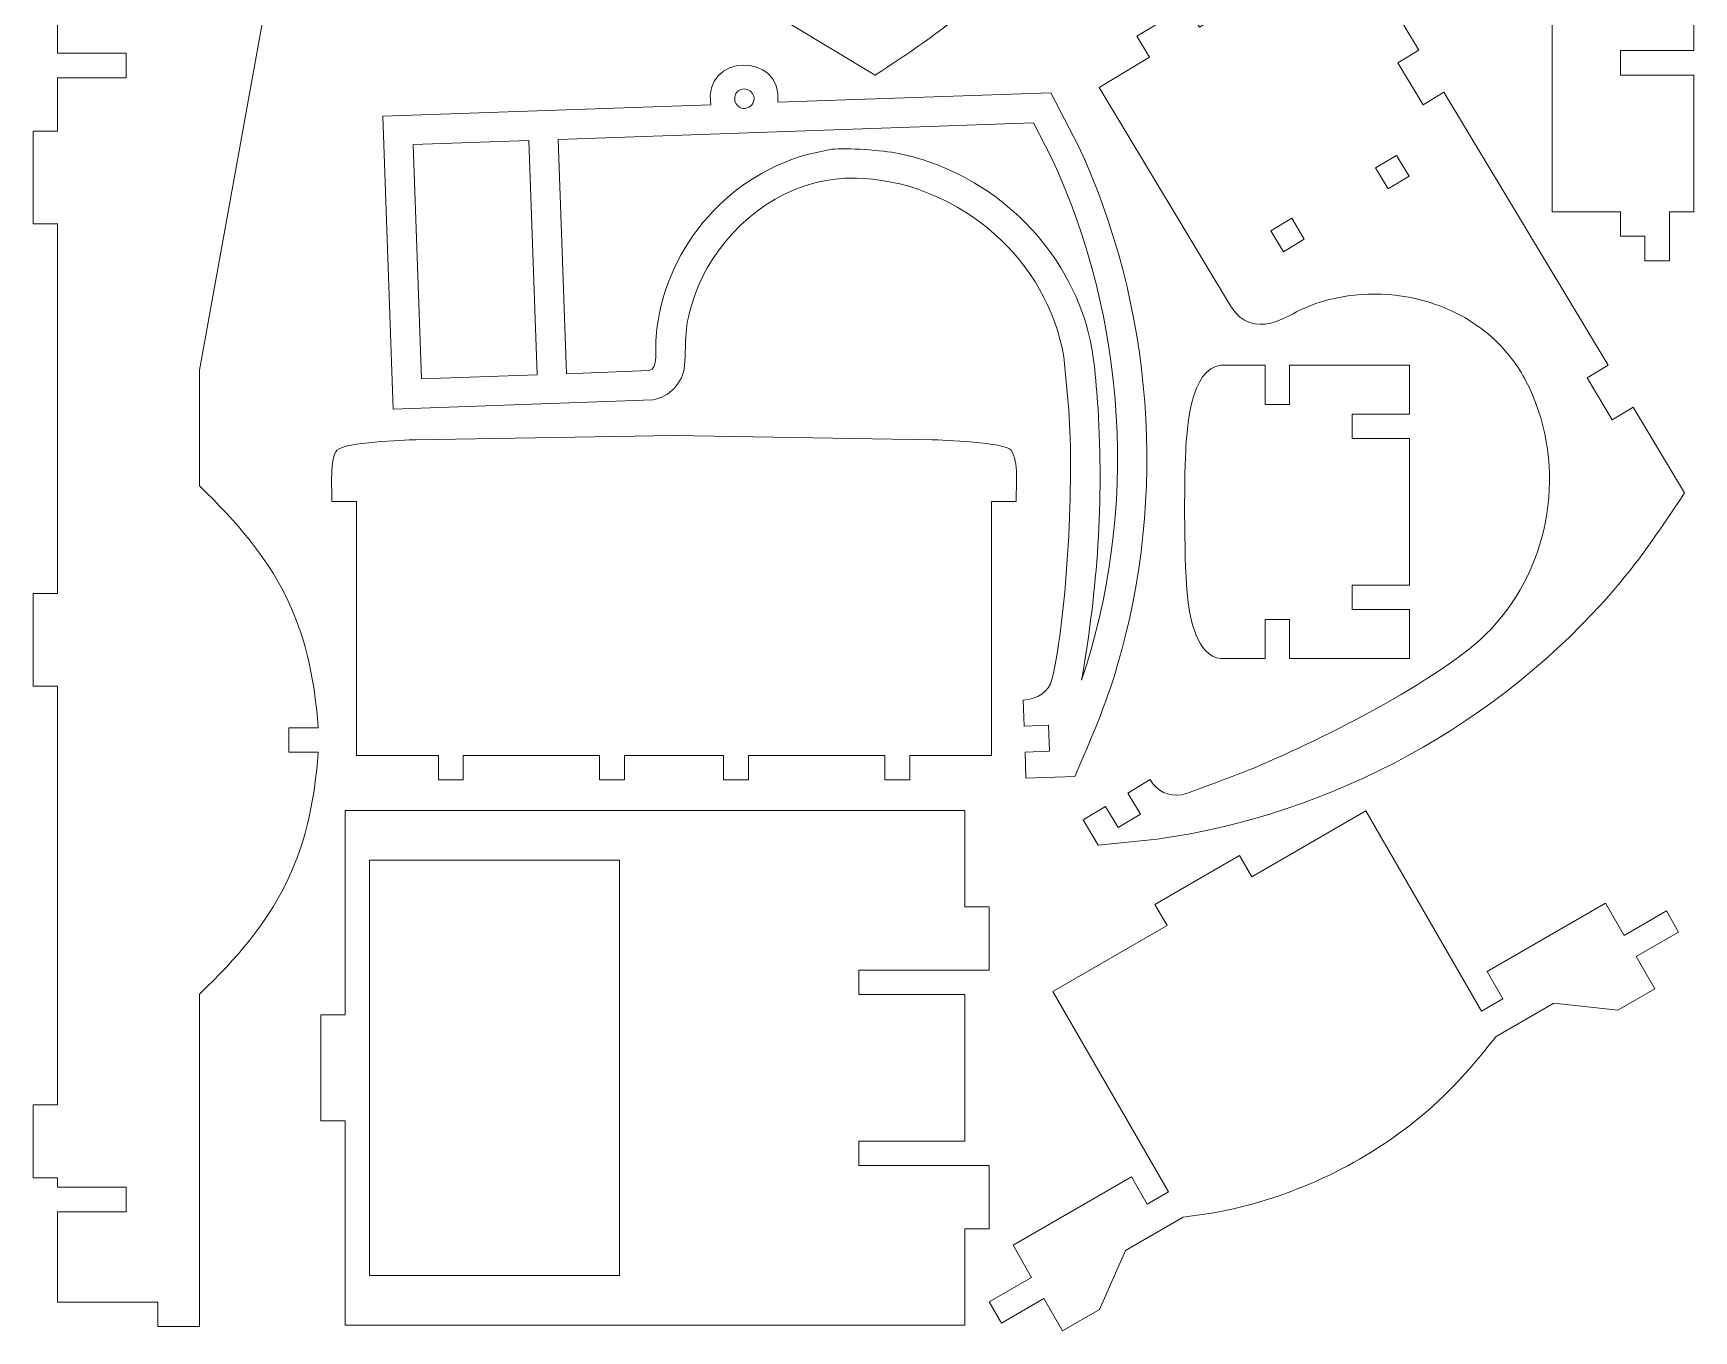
# Model space of a CAD drawing. Header units: centimetres. Extents: x -58 to 45, y -38 to 28.
# Drawn here: x -29.49 to -12.17, y 0.28 to 13.82 of the extents above; entities that cross this region are included whole.
import ezdxf

# ---------------------------------------------------------------- set-up
doc = ezdxf.new("R2010")
doc.units = ezdxf.units.CM
doc.header["$MEASUREMENT"] = 0

msp = doc.modelspace()

# ---------------------------------------------------------------- linework, layer by layer
at = {"color": 250, "lineweight": 9}
msp.add_open_spline([(-28.01363, 19.09445), (-28.01363, 19.09445), (-27.75865, 19.09445), (-27.75865, 19.09445), (-27.75865, 19.09445), (-27.75865, 19.09445), (-27.75865, 23.12321), (-27.75865, 23.12321), (-27.75865, 23.12321), (-27.75865, 23.12321), (-28.01363, 23.12321), (-28.01363, 23.12321), (-28.01363, 23.12321), (-28.01363, 23.12321), (-28.01363, 23.91877), (-28.01363, 23.91877), (-28.01363, 23.91877), (-28.01363, 23.91877), (-27.75865, 23.91877), (-27.75865, 23.91877), (-27.75865, 23.91877), (-27.75865, 23.91877), (-27.75865, 25.43925), (-27.75865, 25.43925), (-27.75865, 25.43925), (-27.75266, 26.05536), (-27.65469, 26.63828), (-27.44503, 27.2186), (-27.44503, 27.2186), (-27.42363, 27.27782), (-27.38626, 27.39422), (-27.34511, 27.44126), (-27.34511, 27.44126), (-27.25884, 27.53989), (-27.09965, 27.55054), (-27.00101, 27.46428), (-27.00101, 27.46428), (-26.93891, 27.40997), (-26.90631, 27.3144), (-26.92231, 27.23346), (-26.92231, 27.23346), (-26.92231, 27.23346), (-26.94269, 27.17315), (-26.94269, 27.17315), (-26.94269, 27.17315), (-26.94269, 27.17315), (-26.81423, 26.82583), (-26.81423, 26.82583), (-26.81423, 26.82583), (-26.74896, 26.63022), (-26.6652, 26.31239), (-26.62561, 26.11002), (-26.62561, 26.11002), (-26.58601, 25.90765), (-26.54379, 25.58166), (-26.53051, 25.37589), (-26.53051, 25.37589), (-26.53051, 25.37589), (-26.52269, 25.13326), (-26.52269, 25.13326), (-26.52269, 25.13326), (-26.52269, 25.13326), (-26.82457, 25.13326), (-26.82457, 25.13326), (-26.82457, 25.13326), (-26.82457, 25.13326), (-26.82457, 24.87828), (-26.82457, 24.87828), (-26.82457, 24.87828), (-26.82457, 24.87828), (-26.52269, 24.87828), (-26.52269, 24.87828), (-26.52269, 24.87828), (-26.52269, 24.87828), (-26.53051, 24.63565), (-26.53051, 24.63565), (-26.53051, 24.63565), (-26.54379, 24.42988), (-26.58601, 24.1039), (-26.62561, 23.90154), (-26.62561, 23.90154), (-26.66521, 23.69913), (-26.74895, 23.38137), (-26.81423, 23.18572), (-26.81423, 23.18572), (-26.81423, 23.18572), (-26.94269, 22.83839), (-26.94269, 22.83839), (-26.94269, 22.83839), (-26.94269, 22.83839), (-26.7698, 21.51638), (-26.7698, 21.51638), (-26.7698, 21.51638), (-26.7698, 21.51638), (-27.24867, 21.51638), (-27.24867, 21.51638), (-27.24867, 21.51638), (-27.24867, 21.51638), (-27.24867, 21.2614), (-27.24867, 21.2614), (-27.24867, 21.2614), (-27.24867, 21.2614), (-26.7698, 21.2614), (-26.7698, 21.2614), (-26.7698, 21.2614), (-26.7698, 21.2614), (-26.82522, 19.19211), (-26.82522, 19.19211), (-26.82522, 19.19211), (-26.82522, 19.19211), (-27.24837, 19.20344), (-27.24837, 19.20344), (-27.24837, 19.20344), (-27.24837, 19.20344), (-27.2552, 18.94855), (-27.2552, 18.94855), (-27.2552, 18.94855), (-27.2552, 18.94855), (-26.83205, 18.93721), (-26.83205, 18.93721), (-26.83205, 18.93721), (-26.83205, 18.93721), (-26.88942, 16.79525), (-26.88942, 16.79525), (-26.88942, 16.79525), (-26.88942, 16.79525), (-27.31257, 16.80657), (-27.31257, 16.80657), (-27.31257, 16.80657), (-27.31257, 16.80657), (-27.31939, 16.55168), (-27.31939, 16.55168), (-27.31939, 16.55168), (-27.31939, 16.55168), (-26.89625, 16.54035), (-26.89625, 16.54035), (-26.89625, 16.54035), (-26.89625, 16.54035), (-26.94269, 14.80636), (-26.94269, 14.80636), (-26.94269, 14.80636), (-26.94269, 14.80636), (-27.75865, 10.30184), (-27.75865, 10.30184), (-27.75865, 10.30184), (-27.75865, 10.30184), (-27.75865, 9.09468), (-27.75865, 9.09468), (-27.75865, 9.09468), (-26.95321, 8.32366), (-26.60129, 7.69559), (-26.51859, 6.57032), (-26.51859, 6.57032), (-26.51859, 6.57032), (-26.82457, 6.57032), (-26.82457, 6.57032), (-26.82457, 6.57032), (-26.82457, 6.57032), (-26.82457, 6.31534), (-26.82457, 6.31534), (-26.82457, 6.31534), (-26.82457, 6.31534), (-26.51859, 6.31534), (-26.51859, 6.31534), (-26.51859, 6.31534), (-26.6013, 5.19007), (-26.95321, 4.562), (-27.75865, 3.79098), (-27.75865, 3.79098), (-27.75865, 3.79098), (-27.75865, 0.32318), (-27.75865, 0.32318), (-27.75865, 0.32318), (-27.75865, 0.32318), (-28.19212, 0.32318), (-28.19212, 0.32318), (-28.19212, 0.32318), (-28.19212, 0.32318), (-28.19212, 0.57816), (-28.19212, 0.57816), (-28.19212, 0.57816), (-28.19212, 0.57816), (-29.23756, 0.57816), (-29.23756, 0.57816), (-29.23756, 0.57816), (-29.23756, 0.57816), (-29.23756, 1.52161), (-29.23756, 1.52161), (-29.23756, 1.52161), (-29.23756, 1.52161), (-28.5236, 1.52161), (-28.5236, 1.52161), (-28.5236, 1.52161), (-28.5236, 1.52161), (-28.5236, 1.77659), (-28.5236, 1.77659), (-28.5236, 1.77659), (-28.5236, 1.77659), (-29.23756, 1.77659), (-29.23756, 1.77659), (-29.23756, 1.77659), (-29.23756, 1.77659), (-29.23756, 1.87481), (-29.23756, 1.87481), (-29.23756, 1.87481), (-29.23756, 1.87481), (-29.49254, 1.87481), (-29.49254, 1.87481), (-29.49254, 1.87481), (-29.49254, 1.87481), (-29.49254, 2.63749), (-29.49254, 2.63749), (-29.49254, 2.63749), (-29.49254, 2.63749), (-29.23756, 2.63749), (-29.23756, 2.63749), (-29.23756, 2.63749), (-29.23756, 2.63749), (-29.23756, 7.00512), (-29.23756, 7.00512), (-29.23756, 7.00512), (-29.23756, 7.00512), (-29.49254, 7.00512), (-29.49254, 7.00512), (-29.49254, 7.00512), (-29.49254, 7.00512), (-29.49254, 7.97178), (-29.49254, 7.97178), (-29.49254, 7.97178), (-29.49254, 7.97178), (-29.23756, 7.97178), (-29.23756, 7.97178), (-29.23756, 7.97178), (-29.23756, 7.97178), (-29.23756, 11.82945), (-29.23756, 11.82945), (-29.23756, 11.82945), (-29.23756, 11.82945), (-29.49254, 11.82945), (-29.49254, 11.82945), (-29.49254, 11.82945), (-29.49254, 11.82945), (-29.49254, 12.79611), (-29.49254, 12.79611), (-29.49254, 12.79611), (-29.49254, 12.79611), (-29.23756, 12.79611), (-29.23756, 12.79611), (-29.23756, 12.79611), (-29.23756, 12.79611), (-29.23756, 13.35294), (-29.23756, 13.35294), (-29.23756, 13.35294), (-29.23756, 13.35294), (-28.5236, 13.35294), (-28.5236, 13.35294), (-28.5236, 13.35294), (-28.5236, 13.35294), (-28.5236, 13.60792), (-28.5236, 13.60792), (-28.5236, 13.60792), (-28.5236, 13.60792), (-29.23756, 13.60792), (-29.23756, 13.60792), (-29.23756, 13.60792), (-29.23756, 13.60792), (-29.23756, 14.80636), (-29.23756, 14.80636), (-29.23756, 14.80636), (-29.23756, 14.80636), (-27.75865, 14.80636), (-27.75865, 14.80636), (-27.75865, 14.80636), (-27.75865, 14.80636), (-27.75865, 18.2989), (-27.75865, 18.2989), (-27.75865, 18.2989), (-27.75865, 18.2989), (-28.01363, 18.2989), (-28.01363, 18.2989), (-28.01363, 18.2989), (-28.01363, 18.2989), (-28.01363, 19.09445), (-28.01363, 19.09445)], degree=3, knots=[0, 0, 0, 0, 0.01388889, 0.01388889, 0.01388889, 0.01388889, 0.02777778, 0.02777778, 0.02777778, 0.02777778, 0.04166667, 0.04166667, 0.04166667, 0.04166667, 0.05555556, 0.05555556, 0.05555556, 0.05555556, 0.06944444, 0.06944444, 0.06944444, 0.06944444, 0.08333333, 0.08333333, 0.08333333, 0.08333333, 0.09722222, 0.09722222, 0.09722222, 0.09722222, 0.11111111, 0.11111111, 0.11111111, 0.11111111, 0.125, 0.125, 0.125, 0.125, 0.13888889, 0.13888889, 0.13888889, 0.13888889, 0.15277778, 0.15277778, 0.15277778, 0.15277778, 0.16666667, 0.16666667, 0.16666667, 0.16666667, 0.18055556, 0.18055556, 0.18055556, 0.18055556, 0.19444444, 0.19444444, 0.19444444, 0.19444444, 0.20833333, 0.20833333, 0.20833333, 0.20833333, 0.22222222, 0.22222222, 0.22222222, 0.22222222, 0.23611111, 0.23611111, 0.23611111, 0.23611111, 0.25, 0.25, 0.25, 0.25, 0.26388889, 0.26388889, 0.26388889, 0.26388889, 0.27777778, 0.27777778, 0.27777778, 0.27777778, 0.29166667, 0.29166667, 0.29166667, 0.29166667, 0.30555556, 0.30555556, 0.30555556, 0.30555556, 0.31944444, 0.31944444, 0.31944444, 0.31944444, 0.33333333, 0.33333333, 0.33333333, 0.33333333, 0.34722222, 0.34722222, 0.34722222, 0.34722222, 0.36111111, 0.36111111, 0.36111111, 0.36111111, 0.375, 0.375, 0.375, 0.375, 0.38888889, 0.38888889, 0.38888889, 0.38888889, 0.40277778, 0.40277778, 0.40277778, 0.40277778, 0.41666667, 0.41666667, 0.41666667, 0.41666667, 0.43055556, 0.43055556, 0.43055556, 0.43055556, 0.44444444, 0.44444444, 0.44444444, 0.44444444, 0.45833333, 0.45833333, 0.45833333, 0.45833333, 0.47222222, 0.47222222, 0.47222222, 0.47222222, 0.48611111, 0.48611111, 0.48611111, 0.48611111, 0.5, 0.5, 0.5, 0.5, 0.51388889, 0.51388889, 0.51388889, 0.51388889, 0.52777778, 0.52777778, 0.52777778, 0.52777778, 0.54166667, 0.54166667, 0.54166667, 0.54166667, 0.55555556, 0.55555556, 0.55555556, 0.55555556, 0.56944444, 0.56944444, 0.56944444, 0.56944444, 0.58333333, 0.58333333, 0.58333333, 0.58333333, 0.59722222, 0.59722222, 0.59722222, 0.59722222, 0.61111111, 0.61111111, 0.61111111, 0.61111111, 0.625, 0.625, 0.625, 0.625, 0.63888889, 0.63888889, 0.63888889, 0.63888889, 0.65277778, 0.65277778, 0.65277778, 0.65277778, 0.66666667, 0.66666667, 0.66666667, 0.66666667, 0.68055556, 0.68055556, 0.68055556, 0.68055556, 0.69444444, 0.69444444, 0.69444444, 0.69444444, 0.70833333, 0.70833333, 0.70833333, 0.70833333, 0.72222222, 0.72222222, 0.72222222, 0.72222222, 0.73611111, 0.73611111, 0.73611111, 0.73611111, 0.75, 0.75, 0.75, 0.75, 0.76388889, 0.76388889, 0.76388889, 0.76388889, 0.77777778, 0.77777778, 0.77777778, 0.77777778, 0.79166667, 0.79166667, 0.79166667, 0.79166667, 0.80555556, 0.80555556, 0.80555556, 0.80555556, 0.81944444, 0.81944444, 0.81944444, 0.81944444, 0.83333333, 0.83333333, 0.83333333, 0.83333333, 0.84722222, 0.84722222, 0.84722222, 0.84722222, 0.86111111, 0.86111111, 0.86111111, 0.86111111, 0.875, 0.875, 0.875, 0.875, 0.88888889, 0.88888889, 0.88888889, 0.88888889, 0.90277778, 0.90277778, 0.90277778, 0.90277778, 0.91666667, 0.91666667, 0.91666667, 0.91666667, 0.93055556, 0.93055556, 0.93055556, 0.93055556, 0.94444444, 0.94444444, 0.94444444, 0.94444444, 0.95833333, 0.95833333, 0.95833333, 0.95833333, 0.97222222, 0.97222222, 0.97222222, 0.97222222, 1, 1, 1, 1], dxfattribs=at)
at = {"lineweight": 9}
for points, knots in [([(-21.90456, 14.39645), (-21.90456, 14.39645), (-21.46753, 14.13386), (-21.46753, 14.13386), (-21.46753, 14.13386), (-21.46753, 14.13386), (-21.59883, 13.91534), (-21.59883, 13.91534), (-21.59883, 13.91534), (-21.59883, 13.91534), (-20.70623, 13.37901), (-20.70623, 13.37901), (-20.70623, 13.37901), (-20.34733, 13.61828), (-20.03952, 13.81977), (-19.70647, 14.10516), (-19.70647, 14.10516), (-18.2972, 15.31277), (-17.3493, 17.0442), (-17.09127, 18.88209), (-17.09127, 18.88209), (-17.09127, 18.88209), (-17.02995, 19.49736), (-17.02995, 19.49736), (-17.02995, 19.49736), (-17.02995, 19.49736), (-17.29217, 19.65491), (-17.29217, 19.65491), (-17.29217, 19.65491), (-17.29217, 19.65491), (-17.43222, 19.42183), (-17.43222, 19.42183), (-17.43222, 19.42183), (-17.43222, 19.42183), (-17.2137, 19.29053), (-17.2137, 19.29053), (-17.2137, 19.29053), (-17.2137, 19.29053), (-17.35375, 19.05745), (-17.35375, 19.05745), (-17.35375, 19.05745), (-17.35375, 19.05745), (-17.57226, 19.18875), (-17.57226, 19.18875), (-17.57226, 19.18875), (-17.57226, 19.18875), (-17.71231, 18.95567), (-17.71231, 18.95567), (-17.71231, 18.95567), (-17.59019, 18.88229), (-17.53235, 18.76755), (-17.55513, 18.6233), (-17.55513, 18.6233), (-17.57061, 18.5526), (-17.78183, 18.00171), (-17.82279, 17.90158), (-17.82279, 17.90158), (-18.07141, 17.29381), (-18.75126, 15.89823), (-19.28341, 15.39904), (-19.28341, 15.39904), (-19.95491, 14.76912), (-20.97388, 14.60917), (-21.8061, 15.00303), (-21.8061, 15.00303), (-21.98547, 15.08792), (-22.09741, 15.16684), (-22.23717, 15.29786), (-22.23717, 15.29786), (-22.76925, 15.79662), (-22.93332, 16.67448), (-22.62215, 17.37075), (-22.62215, 17.37075), (-22.56801, 17.4919), (-22.27362, 17.88104), (-22.6556, 18.11915), (-22.6556, 18.11915), (-22.6556, 18.11915), (-24.93437, 19.48837), (-24.93437, 19.48837), (-24.93437, 19.48837), (-24.93437, 19.48837), (-25.24948, 18.96394), (-25.24948, 18.96394), (-25.24948, 18.96394), (-25.24948, 18.96394), (-25.46799, 19.09523), (-25.46799, 19.09523), (-25.46799, 19.09523), (-25.46799, 19.09523), (-25.78309, 18.57081), (-25.78309, 18.57081), (-25.78309, 18.57081), (-25.78309, 18.57081), (-25.56458, 18.43951), (-25.56458, 18.43951), (-25.56458, 18.43951), (-25.56458, 18.43951), (-25.8797, 17.91507), (-25.8797, 17.91507), (-25.8797, 17.91507), (-25.8797, 17.91507), (-26.09821, 18.04637), (-26.09821, 18.04637), (-26.09821, 18.04637), (-26.09821, 18.04637), (-26.41332, 17.52194), (-26.41332, 17.52194), (-26.41332, 17.52194), (-26.41332, 17.52194), (-26.19481, 17.39065), (-26.19481, 17.39065), (-26.19481, 17.39065), (-26.19481, 17.39065), (-26.50992, 16.86622), (-26.50992, 16.86622), (-26.50992, 16.86622), (-26.50992, 16.86622), (-25.32228, 16.15261), (-25.32228, 16.15261), (-25.32228, 16.15261), (-25.32228, 16.15261), (-25.19098, 16.37113), (-25.19098, 16.37113), (-25.19098, 16.37113), (-25.19098, 16.37113), (-24.75395, 16.10854), (-24.75395, 16.10854), (-24.75395, 16.10854), (-24.75395, 16.10854), (-24.88525, 15.89002), (-24.88525, 15.89002), (-24.88525, 15.89002), (-24.88525, 15.89002), (-22.03585, 14.17793), (-22.03585, 14.17793), (-22.03585, 14.17793), (-22.03585, 14.17793), (-21.90456, 14.39645), (-21.90456, 14.39645)], [0, 0, 0, 0, 0.02777778, 0.02777778, 0.02777778, 0.02777778, 0.05555556, 0.05555556, 0.05555556, 0.05555556, 0.08333333, 0.08333333, 0.08333333, 0.08333333, 0.11111111, 0.11111111, 0.11111111, 0.11111111, 0.13888889, 0.13888889, 0.13888889, 0.13888889, 0.16666667, 0.16666667, 0.16666667, 0.16666667, 0.19444444, 0.19444444, 0.19444444, 0.19444444, 0.22222222, 0.22222222, 0.22222222, 0.22222222, 0.25, 0.25, 0.25, 0.25, 0.27777778, 0.27777778, 0.27777778, 0.27777778, 0.30555556, 0.30555556, 0.30555556, 0.30555556, 0.33333333, 0.33333333, 0.33333333, 0.33333333, 0.36111111, 0.36111111, 0.36111111, 0.36111111, 0.38888889, 0.38888889, 0.38888889, 0.38888889, 0.41666667, 0.41666667, 0.41666667, 0.41666667, 0.44444444, 0.44444444, 0.44444444, 0.44444444, 0.47222222, 0.47222222, 0.47222222, 0.47222222, 0.5, 0.5, 0.5, 0.5, 0.52777778, 0.52777778, 0.52777778, 0.52777778, 0.55555556, 0.55555556, 0.55555556, 0.55555556, 0.58333333, 0.58333333, 0.58333333, 0.58333333, 0.61111111, 0.61111111, 0.61111111, 0.61111111, 0.63888889, 0.63888889, 0.63888889, 0.63888889, 0.66666667, 0.66666667, 0.66666667, 0.66666667, 0.69444444, 0.69444444, 0.69444444, 0.69444444, 0.72222222, 0.72222222, 0.72222222, 0.72222222, 0.75, 0.75, 0.75, 0.75, 0.77777778, 0.77777778, 0.77777778, 0.77777778, 0.80555556, 0.80555556, 0.80555556, 0.80555556, 0.83333333, 0.83333333, 0.83333333, 0.83333333, 0.86111111, 0.86111111, 0.86111111, 0.86111111, 0.88888889, 0.88888889, 0.88888889, 0.88888889, 0.91666667, 0.91666667, 0.91666667, 0.91666667, 0.94444444, 0.94444444, 0.94444444, 0.94444444, 1, 1, 1, 1]), ([(-12.93105, 13.38157), (-12.93105, 13.38157), (-12.93105, 13.63649), (-12.93105, 13.63649), (-12.93105, 13.63649), (-12.93105, 13.63649), (-12.16628, 13.63649), (-12.16628, 13.63649), (-12.16628, 13.63649), (-12.16628, 13.63649), (-12.16628, 17.40936), (-12.16628, 17.40936), (-12.16628, 17.40936), (-12.16628, 17.40936), (-12.93105, 17.40936), (-12.93105, 17.40936), (-12.93105, 17.40936), (-12.93105, 17.40936), (-12.93105, 17.66428), (-12.93105, 17.66428), (-12.93105, 17.66428), (-12.93105, 17.66428), (-12.16628, 17.66428), (-12.16628, 17.66428), (-12.16628, 17.66428), (-12.16628, 17.66428), (-12.16628, 19.09186), (-12.16628, 19.09186), (-12.16628, 19.09186), (-12.16628, 19.09186), (-12.42121, 19.09186), (-12.42121, 19.09186), (-12.42121, 19.09186), (-12.42121, 19.09186), (-12.42121, 19.60171), (-12.42121, 19.60171), (-12.42121, 19.60171), (-12.42121, 19.60171), (-12.67613, 19.60171), (-12.67613, 19.60171), (-12.67613, 19.60171), (-12.67613, 19.60171), (-12.67613, 19.34678), (-12.67613, 19.34678), (-12.67613, 19.34678), (-12.67613, 19.34678), (-12.93105, 19.34678), (-12.93105, 19.34678), (-12.93105, 19.34678), (-12.93105, 19.34678), (-12.93105, 19.09186), (-12.93105, 19.09186), (-12.93105, 19.09186), (-12.93105, 19.09186), (-13.64484, 19.09186), (-13.64484, 19.09186), (-13.64484, 19.09186), (-13.64484, 19.09186), (-13.64484, 11.954), (-13.64484, 11.954), (-13.64484, 11.954), (-13.64484, 11.954), (-12.93105, 11.954), (-12.93105, 11.954), (-12.93105, 11.954), (-12.93105, 11.954), (-12.93105, 11.69907), (-12.93105, 11.69907), (-12.93105, 11.69907), (-12.93105, 11.69907), (-12.67613, 11.69907), (-12.67613, 11.69907), (-12.67613, 11.69907), (-12.67613, 11.69907), (-12.67613, 11.44415), (-12.67613, 11.44415), (-12.67613, 11.44415), (-12.67613, 11.44415), (-12.42121, 11.44415), (-12.42121, 11.44415), (-12.42121, 11.44415), (-12.42121, 11.44415), (-12.42121, 11.954), (-12.42121, 11.954), (-12.42121, 11.954), (-12.42121, 11.954), (-12.16628, 11.954), (-12.16628, 11.954), (-12.16628, 11.954), (-12.16628, 11.954), (-12.16628, 13.38157), (-12.16628, 13.38157), (-12.16628, 13.38157), (-12.16628, 13.38157), (-12.93105, 13.38157), (-12.93105, 13.38157)], [0, 0, 0, 0, 0.04, 0.04, 0.04, 0.04, 0.08, 0.08, 0.08, 0.08, 0.12, 0.12, 0.12, 0.12, 0.16, 0.16, 0.16, 0.16, 0.2, 0.2, 0.2, 0.2, 0.24, 0.24, 0.24, 0.24, 0.28, 0.28, 0.28, 0.28, 0.32, 0.32, 0.32, 0.32, 0.36, 0.36, 0.36, 0.36, 0.4, 0.4, 0.4, 0.4, 0.44, 0.44, 0.44, 0.44, 0.48, 0.48, 0.48, 0.48, 0.52, 0.52, 0.52, 0.52, 0.56, 0.56, 0.56, 0.56, 0.6, 0.6, 0.6, 0.6, 0.64, 0.64, 0.64, 0.64, 0.68, 0.68, 0.68, 0.68, 0.72, 0.72, 0.72, 0.72, 0.76, 0.76, 0.76, 0.76, 0.8, 0.8, 0.8, 0.8, 0.84, 0.84, 0.84, 0.84, 0.88, 0.88, 0.88, 0.88, 0.92, 0.92, 0.92, 0.92, 1, 1, 1, 1]), ([(-13.27907, 10.22192), (-13.27907, 10.22192), (-13.01648, 9.78489), (-13.01648, 9.78489), (-13.01648, 9.78489), (-13.01648, 9.78489), (-12.79796, 9.91619), (-12.79796, 9.91619), (-12.79796, 9.91619), (-12.79796, 9.91619), (-12.26163, 9.02359), (-12.26163, 9.02359), (-12.26163, 9.02359), (-12.5009, 8.66469), (-12.7024, 8.35688), (-12.98778, 8.02384), (-12.98778, 8.02384), (-14.1954, 6.61456), (-15.92683, 5.66666), (-17.76471, 5.40863), (-17.76471, 5.40863), (-17.76471, 5.40863), (-18.37998, 5.34731), (-18.37998, 5.34731), (-18.37998, 5.34731), (-18.37998, 5.34731), (-18.53754, 5.60953), (-18.53754, 5.60953), (-18.53754, 5.60953), (-18.53754, 5.60953), (-18.30446, 5.74958), (-18.30446, 5.74958), (-18.30446, 5.74958), (-18.30446, 5.74958), (-18.17316, 5.53106), (-18.17316, 5.53106), (-18.17316, 5.53106), (-18.17316, 5.53106), (-17.94008, 5.67111), (-17.94008, 5.67111), (-17.94008, 5.67111), (-17.94008, 5.67111), (-18.07138, 5.88963), (-18.07138, 5.88963), (-18.07138, 5.88963), (-18.07138, 5.88963), (-17.83829, 6.02968), (-17.83829, 6.02968), (-17.83829, 6.02968), (-17.76492, 5.90755), (-17.65018, 5.84971), (-17.50593, 5.8725), (-17.50593, 5.8725), (-17.43522, 5.88797), (-16.88433, 6.09919), (-16.78421, 6.14015), (-16.78421, 6.14015), (-16.17643, 6.38877), (-14.78086, 7.06862), (-14.28166, 7.60077), (-14.28166, 7.60077), (-13.65174, 8.27228), (-13.49179, 9.29124), (-13.88565, 10.12346), (-13.88565, 10.12346), (-13.97054, 10.30283), (-14.04947, 10.41477), (-14.18048, 10.55453), (-14.18048, 10.55453), (-14.67924, 11.08661), (-15.5571, 11.25068), (-16.25338, 10.93951), (-16.25338, 10.93951), (-16.37453, 10.88537), (-16.76367, 10.59098), (-17.00177, 10.97296), (-17.00177, 10.97296), (-17.00177, 10.97296), (-18.37099, 13.25173), (-18.37099, 13.25173), (-18.37099, 13.25173), (-18.37099, 13.25173), (-17.84656, 13.56684), (-17.84656, 13.56684), (-17.84656, 13.56684), (-17.84656, 13.56684), (-17.97786, 13.78535), (-17.97786, 13.78535), (-17.97786, 13.78535), (-17.97786, 13.78535), (-17.45343, 14.10046), (-17.45343, 14.10046), (-17.45343, 14.10046), (-17.45343, 14.10046), (-17.32214, 13.88195), (-17.32214, 13.88195), (-17.32214, 13.88195), (-17.32214, 13.88195), (-16.7977, 14.19706), (-16.7977, 14.19706), (-16.7977, 14.19706), (-16.7977, 14.19706), (-16.92899, 14.41557), (-16.92899, 14.41557), (-16.92899, 14.41557), (-16.92899, 14.41557), (-16.40457, 14.73068), (-16.40457, 14.73068), (-16.40457, 14.73068), (-16.40457, 14.73068), (-16.27327, 14.51217), (-16.27327, 14.51217), (-16.27327, 14.51217), (-16.27327, 14.51217), (-15.74884, 14.82728), (-15.74884, 14.82728), (-15.74884, 14.82728), (-15.74884, 14.82728), (-15.03524, 13.63964), (-15.03524, 13.63964), (-15.03524, 13.63964), (-15.03524, 13.63964), (-15.25375, 13.50834), (-15.25375, 13.50834), (-15.25375, 13.50834), (-15.25375, 13.50834), (-14.99116, 13.07131), (-14.99116, 13.07131), (-14.99116, 13.07131), (-14.99116, 13.07131), (-14.77264, 13.20261), (-14.77264, 13.20261), (-14.77264, 13.20261), (-14.77264, 13.20261), (-13.06056, 10.35322), (-13.06056, 10.35322), (-13.06056, 10.35322), (-13.06056, 10.35322), (-13.27907, 10.22192), (-13.27907, 10.22192)], [0, 0, 0, 0, 0.02777778, 0.02777778, 0.02777778, 0.02777778, 0.05555556, 0.05555556, 0.05555556, 0.05555556, 0.08333333, 0.08333333, 0.08333333, 0.08333333, 0.11111111, 0.11111111, 0.11111111, 0.11111111, 0.13888889, 0.13888889, 0.13888889, 0.13888889, 0.16666667, 0.16666667, 0.16666667, 0.16666667, 0.19444444, 0.19444444, 0.19444444, 0.19444444, 0.22222222, 0.22222222, 0.22222222, 0.22222222, 0.25, 0.25, 0.25, 0.25, 0.27777778, 0.27777778, 0.27777778, 0.27777778, 0.30555556, 0.30555556, 0.30555556, 0.30555556, 0.33333333, 0.33333333, 0.33333333, 0.33333333, 0.36111111, 0.36111111, 0.36111111, 0.36111111, 0.38888889, 0.38888889, 0.38888889, 0.38888889, 0.41666667, 0.41666667, 0.41666667, 0.41666667, 0.44444444, 0.44444444, 0.44444444, 0.44444444, 0.47222222, 0.47222222, 0.47222222, 0.47222222, 0.5, 0.5, 0.5, 0.5, 0.52777778, 0.52777778, 0.52777778, 0.52777778, 0.55555556, 0.55555556, 0.55555556, 0.55555556, 0.58333333, 0.58333333, 0.58333333, 0.58333333, 0.61111111, 0.61111111, 0.61111111, 0.61111111, 0.63888889, 0.63888889, 0.63888889, 0.63888889, 0.66666667, 0.66666667, 0.66666667, 0.66666667, 0.69444444, 0.69444444, 0.69444444, 0.69444444, 0.72222222, 0.72222222, 0.72222222, 0.72222222, 0.75, 0.75, 0.75, 0.75, 0.77777778, 0.77777778, 0.77777778, 0.77777778, 0.80555556, 0.80555556, 0.80555556, 0.80555556, 0.83333333, 0.83333333, 0.83333333, 0.83333333, 0.86111111, 0.86111111, 0.86111111, 0.86111111, 0.88888889, 0.88888889, 0.88888889, 0.88888889, 0.91666667, 0.91666667, 0.91666667, 0.91666667, 0.94444444, 0.94444444, 0.94444444, 0.94444444, 1, 1, 1, 1]), ([(-25.84397, 12.95248), (-25.84397, 12.95248), (-25.73721, 9.89525), (-25.73721, 9.89525), (-25.73721, 9.89525), (-25.73721, 9.89525), (-23.0282, 9.99329), (-23.0282, 9.99329), (-23.0282, 9.99329), (-22.85108, 10.02292), (-22.71278, 10.17123), (-22.69557, 10.34999), (-22.69557, 10.34999), (-22.67881, 10.62345), (-22.70506, 10.74446), (-22.59647, 11.06419), (-22.59647, 11.06419), (-22.40723, 11.6214), (-21.90812, 12.11117), (-21.34659, 12.25273), (-21.34659, 12.25273), (-21.16083, 12.29956), (-21.02465, 12.31432), (-20.82663, 12.30161), (-20.82663, 12.30161), (-19.80755, 12.23618), (-18.91172, 11.45263), (-18.73924, 10.44005), (-18.73924, 10.44005), (-18.73924, 10.44005), (-18.68764, 9.88481), (-18.68764, 9.88481), (-18.68764, 9.88481), (-18.63359, 9.17339), (-18.69969, 7.76924), (-18.86379, 7.07433), (-18.86379, 7.07433), (-18.89314, 6.95005), (-19.01651, 6.86494), (-19.1624, 6.85984), (-19.1624, 6.85984), (-19.1624, 6.85984), (-19.15291, 6.58808), (-19.15291, 6.58808), (-19.15291, 6.58808), (-19.15291, 6.58808), (-18.89814, 6.59697), (-18.89814, 6.59697), (-18.89814, 6.59697), (-18.89814, 6.59697), (-18.88866, 6.32523), (-18.88866, 6.32523), (-18.88866, 6.32523), (-18.88866, 6.32523), (-19.14342, 6.31633), (-19.14342, 6.31633), (-19.14342, 6.31633), (-19.14342, 6.31633), (-19.13393, 6.04458), (-19.13393, 6.04458), (-19.13393, 6.04458), (-19.13393, 6.04458), (-18.62439, 6.06237), (-18.62439, 6.06237), (-18.62439, 6.06237), (-18.45376, 6.45842), (-18.30526, 6.79527), (-18.18142, 7.21587), (-18.18142, 7.21587), (-17.65721, 8.99623), (-17.80525, 10.96456), (-18.58983, 12.64649), (-18.58983, 12.64649), (-18.58983, 12.64649), (-18.8735, 13.19589), (-18.8735, 13.19589), (-18.8735, 13.19589), (-18.8735, 13.19589), (-21.72208, 13.09642), (-21.72208, 13.09642), (-21.72208, 13.09642), (-21.67044, 13.63297), (-22.51096, 13.60364), (-22.42202, 13.07198), (-22.42202, 13.07198), (-22.42202, 13.07198), (-25.84397, 12.95248), (-25.84397, 12.95248)], [0, 0, 0, 0, 0.04347826, 0.04347826, 0.04347826, 0.04347826, 0.08695652, 0.08695652, 0.08695652, 0.08695652, 0.13043478, 0.13043478, 0.13043478, 0.13043478, 0.17391304, 0.17391304, 0.17391304, 0.17391304, 0.2173913, 0.2173913, 0.2173913, 0.2173913, 0.26086957, 0.26086957, 0.26086957, 0.26086957, 0.30434783, 0.30434783, 0.30434783, 0.30434783, 0.34782609, 0.34782609, 0.34782609, 0.34782609, 0.39130435, 0.39130435, 0.39130435, 0.39130435, 0.43478261, 0.43478261, 0.43478261, 0.43478261, 0.47826087, 0.47826087, 0.47826087, 0.47826087, 0.52173913, 0.52173913, 0.52173913, 0.52173913, 0.56521739, 0.56521739, 0.56521739, 0.56521739, 0.60869565, 0.60869565, 0.60869565, 0.60869565, 0.65217391, 0.65217391, 0.65217391, 0.65217391, 0.69565217, 0.69565217, 0.69565217, 0.69565217, 0.73913043, 0.73913043, 0.73913043, 0.73913043, 0.7826087, 0.7826087, 0.7826087, 0.7826087, 0.82608696, 0.82608696, 0.82608696, 0.82608696, 0.86956522, 0.86956522, 0.86956522, 0.86956522, 0.91304348, 0.91304348, 0.91304348, 0.91304348, 1, 1, 1, 1]), ([(-22.17135, 13.10533), (-22.10088, 12.95077), (-21.91592, 13.07483), (-21.98735, 13.18918), (-21.98735, 13.18918), (-22.03978, 13.27311), (-22.19459, 13.24438), (-22.17135, 13.10533)], [0, 0, 0, 0, 0.33333333, 0.33333333, 0.33333333, 0.33333333, 1, 1, 1, 1]), ([(-24.0154, 12.71024), (-24.0154, 12.71024), (-23.92999, 10.26446), (-23.92999, 10.26446), (-23.92999, 10.26446), (-23.92999, 10.26446), (-23.06682, 10.29846), (-23.06682, 10.29846), (-23.06682, 10.29846), (-22.96663, 10.31546), (-23.0048, 10.52244), (-22.99359, 10.65265), (-22.99359, 10.65265), (-22.91729, 11.53907), (-22.28619, 12.30409), (-21.43045, 12.5475), (-21.43045, 12.5475), (-21.43045, 12.5475), (-21.16138, 12.60675), (-21.16138, 12.60675), (-21.16138, 12.60675), (-21.00423, 12.62402), (-20.62725, 12.59483), (-20.46805, 12.56307), (-20.46805, 12.56307), (-19.56576, 12.38303), (-18.80208, 11.70199), (-18.52036, 10.82609), (-18.52036, 10.82609), (-18.42468, 10.52863), (-18.40584, 10.2124), (-18.38224, 9.90284), (-18.38224, 9.90284), (-18.32461, 8.92687), (-18.38605, 8.03032), (-18.55424, 7.06868), (-18.55424, 7.06868), (-17.95637, 8.83427), (-18.08014, 10.82965), (-18.86727, 12.51706), (-18.86727, 12.51706), (-18.86727, 12.51706), (-19.05643, 12.88341), (-19.05643, 12.88341), (-19.05643, 12.88341), (-19.05643, 12.88341), (-24.0154, 12.71024), (-24.0154, 12.71024)], [0, 0, 0, 0, 0.07692308, 0.07692308, 0.07692308, 0.07692308, 0.15384615, 0.15384615, 0.15384615, 0.15384615, 0.23076923, 0.23076923, 0.23076923, 0.23076923, 0.30769231, 0.30769231, 0.30769231, 0.30769231, 0.38461538, 0.38461538, 0.38461538, 0.38461538, 0.46153846, 0.46153846, 0.46153846, 0.46153846, 0.53846154, 0.53846154, 0.53846154, 0.53846154, 0.61538462, 0.61538462, 0.61538462, 0.61538462, 0.69230769, 0.69230769, 0.69230769, 0.69230769, 0.76923077, 0.76923077, 0.76923077, 0.76923077, 0.84615385, 0.84615385, 0.84615385, 0.84615385, 1, 1, 1, 1]), ([(-25.44216, 10.21165), (-25.44216, 10.21165), (-25.52757, 12.65743), (-25.52757, 12.65743), (-25.52757, 12.65743), (-25.52757, 12.65743), (-24.32114, 12.69956), (-24.32114, 12.69956), (-24.32114, 12.69956), (-24.32114, 12.69956), (-24.23573, 10.25378), (-24.23573, 10.25378), (-24.23573, 10.25378), (-24.23573, 10.25378), (-25.44216, 10.21165), (-25.44216, 10.21165)], [0, 0, 0, 0, 0.2, 0.2, 0.2, 0.2, 0.4, 0.4, 0.4, 0.4, 0.6, 0.6, 0.6, 0.6, 1, 1, 1, 1]), ([(-15.35577, 12.19325), (-15.35577, 12.19325), (-15.48707, 12.41176), (-15.48707, 12.41176), (-15.48707, 12.41176), (-15.48707, 12.41176), (-15.26856, 12.54305), (-15.26856, 12.54305), (-15.26856, 12.54305), (-15.26856, 12.54305), (-15.13726, 12.32454), (-15.13726, 12.32454), (-15.13726, 12.32454), (-15.13726, 12.32454), (-15.35577, 12.19325), (-15.35577, 12.19325)], [0, 0, 0, 0, 0.2, 0.2, 0.2, 0.2, 0.4, 0.4, 0.4, 0.4, 0.6, 0.6, 0.6, 0.6, 1, 1, 1, 1]), ([(-16.36112, 11.88657), (-16.36112, 11.88657), (-16.22983, 11.66806), (-16.22983, 11.66806), (-16.22983, 11.66806), (-16.22983, 11.66806), (-16.44834, 11.53677), (-16.44834, 11.53677), (-16.44834, 11.53677), (-16.44834, 11.53677), (-16.57963, 11.75528), (-16.57963, 11.75528), (-16.57963, 11.75528), (-16.57963, 11.75528), (-16.36112, 11.88657), (-16.36112, 11.88657)], [0, 0, 0, 0, 0.2, 0.2, 0.2, 0.2, 0.4, 0.4, 0.4, 0.4, 0.6, 0.6, 0.6, 0.6, 1, 1, 1, 1]), ([(-15.72904, 7.80324), (-15.72904, 7.80324), (-15.72904, 8.05816), (-15.72904, 8.05816), (-15.72904, 8.05816), (-15.72904, 8.05816), (-15.1324, 8.05816), (-15.1324, 8.05816), (-15.1324, 8.05816), (-15.1324, 8.05816), (-15.1324, 9.5877), (-15.1324, 9.5877), (-15.1324, 9.5877), (-15.1324, 9.5877), (-15.72904, 9.5877), (-15.72904, 9.5877), (-15.72904, 9.5877), (-15.72904, 9.5877), (-15.72904, 9.84263), (-15.72904, 9.84263), (-15.72904, 9.84263), (-15.72904, 9.84263), (-15.1324, 9.84263), (-15.1324, 9.84263), (-15.1324, 9.84263), (-15.1324, 9.84263), (-15.1324, 10.35248), (-15.1324, 10.35248), (-15.1324, 10.35248), (-15.1324, 10.35248), (-16.38309, 10.35248), (-16.38309, 10.35248), (-16.38309, 10.35248), (-16.38309, 10.35248), (-16.38309, 9.9446), (-16.38309, 9.9446), (-16.38309, 9.9446), (-16.38309, 9.9446), (-16.63801, 9.9446), (-16.63801, 9.9446), (-16.63801, 9.9446), (-16.63801, 9.9446), (-16.63801, 10.35248), (-16.63801, 10.35248), (-16.63801, 10.35248), (-16.63801, 10.35248), (-17.09963, 10.35248), (-17.09963, 10.35248), (-17.09963, 10.35248), (-17.42041, 10.32183), (-17.4552, 9.68162), (-17.46729, 9.45472), (-17.46729, 9.45472), (-17.48429, 9.13553), (-17.48611, 8.23069), (-17.44622, 7.91453), (-17.44622, 7.91453), (-17.42058, 7.71128), (-17.3549, 7.31779), (-17.09963, 7.29339), (-17.09963, 7.29339), (-17.09963, 7.29339), (-16.63801, 7.29339), (-16.63801, 7.29339), (-16.63801, 7.29339), (-16.63801, 7.29339), (-16.63801, 7.70127), (-16.63801, 7.70127), (-16.63801, 7.70127), (-16.63801, 7.70127), (-16.38309, 7.70127), (-16.38309, 7.70127), (-16.38309, 7.70127), (-16.38309, 7.70127), (-16.38309, 7.29339), (-16.38309, 7.29339), (-16.38309, 7.29339), (-16.38309, 7.29339), (-15.1324, 7.29339), (-15.1324, 7.29339), (-15.1324, 7.29339), (-15.1324, 7.29339), (-15.1324, 7.80324), (-15.1324, 7.80324), (-15.1324, 7.80324), (-15.1324, 7.80324), (-15.72904, 7.80324), (-15.72904, 7.80324)], [0, 0, 0, 0, 0.04347826, 0.04347826, 0.04347826, 0.04347826, 0.08695652, 0.08695652, 0.08695652, 0.08695652, 0.13043478, 0.13043478, 0.13043478, 0.13043478, 0.17391304, 0.17391304, 0.17391304, 0.17391304, 0.2173913, 0.2173913, 0.2173913, 0.2173913, 0.26086957, 0.26086957, 0.26086957, 0.26086957, 0.30434783, 0.30434783, 0.30434783, 0.30434783, 0.34782609, 0.34782609, 0.34782609, 0.34782609, 0.39130435, 0.39130435, 0.39130435, 0.39130435, 0.43478261, 0.43478261, 0.43478261, 0.43478261, 0.47826087, 0.47826087, 0.47826087, 0.47826087, 0.52173913, 0.52173913, 0.52173913, 0.52173913, 0.56521739, 0.56521739, 0.56521739, 0.56521739, 0.60869565, 0.60869565, 0.60869565, 0.60869565, 0.65217391, 0.65217391, 0.65217391, 0.65217391, 0.69565217, 0.69565217, 0.69565217, 0.69565217, 0.73913043, 0.73913043, 0.73913043, 0.73913043, 0.7826087, 0.7826087, 0.7826087, 0.7826087, 0.82608696, 0.82608696, 0.82608696, 0.82608696, 0.86956522, 0.86956522, 0.86956522, 0.86956522, 0.91304348, 0.91304348, 0.91304348, 0.91304348, 1, 1, 1, 1]), ([(-23.58304, 6.02676), (-23.58304, 6.02676), (-23.3242, 6.02676), (-23.3242, 6.02676), (-23.3242, 6.02676), (-23.3242, 6.02676), (-23.3242, 6.28168), (-23.3242, 6.28168), (-23.3242, 6.28168), (-23.3242, 6.28168), (-22.28882, 6.28168), (-22.28882, 6.28168), (-22.28882, 6.28168), (-22.28882, 6.28168), (-22.28882, 6.02676), (-22.28882, 6.02676), (-22.28882, 6.02676), (-22.28882, 6.02676), (-22.02997, 6.02676), (-22.02997, 6.02676), (-22.02997, 6.02676), (-22.02997, 6.02676), (-22.02997, 6.28168), (-22.02997, 6.28168), (-22.02997, 6.28168), (-22.02997, 6.28168), (-20.60632, 6.28168), (-20.60632, 6.28168), (-20.60632, 6.28168), (-20.60632, 6.28168), (-20.60632, 6.02676), (-20.60632, 6.02676), (-20.60632, 6.02676), (-20.60632, 6.02676), (-20.34748, 6.02676), (-20.34748, 6.02676), (-20.34748, 6.02676), (-20.34748, 6.02676), (-20.34748, 6.28168), (-20.34748, 6.28168), (-20.34748, 6.28168), (-20.34748, 6.28168), (-19.4925, 6.28168), (-19.4925, 6.28168), (-19.4925, 6.28168), (-19.4925, 6.28168), (-19.4925, 8.93288), (-19.4925, 8.93288), (-19.4925, 8.93288), (-19.4925, 8.93288), (-19.23757, 8.93288), (-19.23757, 8.93288), (-19.23757, 8.93288), (-19.23757, 9.08528), (-19.20664, 9.34708), (-19.28981, 9.46615), (-19.28981, 9.46615), (-19.34804, 9.54953), (-20.01087, 9.57221), (-20.1115, 9.57646), (-20.1115, 9.57646), (-20.1115, 9.57646), (-22.80651, 9.6191), (-22.80651, 9.6191), (-22.80651, 9.6191), (-22.80651, 9.6191), (-25.50152, 9.57646), (-25.50152, 9.57646), (-25.50152, 9.57646), (-25.63459, 9.57085), (-26.23485, 9.55206), (-26.32321, 9.46615), (-26.32321, 9.46615), (-26.39994, 9.39154), (-26.37544, 9.0574), (-26.37544, 8.93288), (-26.37544, 8.93288), (-26.37544, 8.93288), (-26.12051, 8.93288), (-26.12051, 8.93288), (-26.12051, 8.93288), (-26.12051, 8.93288), (-26.12051, 6.28168), (-26.12051, 6.28168), (-26.12051, 6.28168), (-26.12051, 6.28168), (-25.26554, 6.28168), (-25.26554, 6.28168), (-25.26554, 6.28168), (-25.26554, 6.28168), (-25.26554, 6.02676), (-25.26554, 6.02676), (-25.26554, 6.02676), (-25.26554, 6.02676), (-25.0067, 6.02676), (-25.0067, 6.02676), (-25.0067, 6.02676), (-25.0067, 6.02676), (-25.0067, 6.28168), (-25.0067, 6.28168), (-25.0067, 6.28168), (-25.0067, 6.28168), (-23.58304, 6.28168), (-23.58304, 6.28168), (-23.58304, 6.28168), (-23.58304, 6.28168), (-23.58304, 6.02676), (-23.58304, 6.02676)], [0, 0, 0, 0, 0.03571429, 0.03571429, 0.03571429, 0.03571429, 0.07142857, 0.07142857, 0.07142857, 0.07142857, 0.10714286, 0.10714286, 0.10714286, 0.10714286, 0.14285714, 0.14285714, 0.14285714, 0.14285714, 0.17857143, 0.17857143, 0.17857143, 0.17857143, 0.21428571, 0.21428571, 0.21428571, 0.21428571, 0.25, 0.25, 0.25, 0.25, 0.28571429, 0.28571429, 0.28571429, 0.28571429, 0.32142857, 0.32142857, 0.32142857, 0.32142857, 0.35714286, 0.35714286, 0.35714286, 0.35714286, 0.39285714, 0.39285714, 0.39285714, 0.39285714, 0.42857143, 0.42857143, 0.42857143, 0.42857143, 0.46428571, 0.46428571, 0.46428571, 0.46428571, 0.5, 0.5, 0.5, 0.5, 0.53571429, 0.53571429, 0.53571429, 0.53571429, 0.57142857, 0.57142857, 0.57142857, 0.57142857, 0.60714286, 0.60714286, 0.60714286, 0.60714286, 0.64285714, 0.64285714, 0.64285714, 0.64285714, 0.67857143, 0.67857143, 0.67857143, 0.67857143, 0.71428571, 0.71428571, 0.71428571, 0.71428571, 0.75, 0.75, 0.75, 0.75, 0.78571429, 0.78571429, 0.78571429, 0.78571429, 0.82142857, 0.82142857, 0.82142857, 0.82142857, 0.85714286, 0.85714286, 0.85714286, 0.85714286, 0.89285714, 0.89285714, 0.89285714, 0.89285714, 0.92857143, 0.92857143, 0.92857143, 0.92857143, 1, 1, 1, 1]), ([(-26.238, 5.70878), (-26.238, 5.70878), (-26.238, 3.57706), (-26.238, 3.57706), (-26.238, 3.57706), (-26.238, 3.57706), (-26.49292, 3.57706), (-26.49292, 3.57706), (-26.49292, 3.57706), (-26.49292, 3.57706), (-26.49292, 2.46882), (-26.49292, 2.46882), (-26.49292, 2.46882), (-26.49292, 2.46882), (-26.238, 2.46882), (-26.238, 2.46882), (-26.238, 2.46882), (-26.238, 2.46882), (-26.238, 0.33709), (-26.238, 0.33709), (-26.238, 0.33709), (-26.238, 0.33709), (-19.77313, 0.33709), (-19.77313, 0.33709), (-19.77313, 0.33709), (-19.77313, 0.33709), (-19.77313, 1.34428), (-19.77313, 1.34428), (-19.77313, 1.34428), (-19.77313, 1.34428), (-19.5182, 1.34428), (-19.5182, 1.34428), (-19.5182, 1.34428), (-19.5182, 1.34428), (-19.5182, 2.00324), (-19.5182, 2.00324), (-19.5182, 2.00324), (-19.5182, 2.00324), (-20.87962, 2.00324), (-20.87962, 2.00324), (-20.87962, 2.00324), (-20.87962, 2.00324), (-20.87962, 2.25817), (-20.87962, 2.25817), (-20.87962, 2.25817), (-20.87962, 2.25817), (-19.77313, 2.25817), (-19.77313, 2.25817), (-19.77313, 2.25817), (-19.77313, 2.25817), (-19.77313, 3.78771), (-19.77313, 3.78771), (-19.77313, 3.78771), (-19.77313, 3.78771), (-20.87962, 3.78771), (-20.87962, 3.78771), (-20.87962, 3.78771), (-20.87962, 3.78771), (-20.87962, 4.04263), (-20.87962, 4.04263), (-20.87962, 4.04263), (-20.87962, 4.04263), (-19.5182, 4.04263), (-19.5182, 4.04263), (-19.5182, 4.04263), (-19.5182, 4.04263), (-19.5182, 4.70159), (-19.5182, 4.70159), (-19.5182, 4.70159), (-19.5182, 4.70159), (-19.77313, 4.70159), (-19.77313, 4.70159), (-19.77313, 4.70159), (-19.77313, 4.70159), (-19.77313, 5.70878), (-19.77313, 5.70878), (-19.77313, 5.70878), (-19.77313, 5.70878), (-26.238, 5.70878), (-26.238, 5.70878)], [0, 0, 0, 0, 0.04761905, 0.04761905, 0.04761905, 0.04761905, 0.0952381, 0.0952381, 0.0952381, 0.0952381, 0.14285714, 0.14285714, 0.14285714, 0.14285714, 0.19047619, 0.19047619, 0.19047619, 0.19047619, 0.23809524, 0.23809524, 0.23809524, 0.23809524, 0.28571429, 0.28571429, 0.28571429, 0.28571429, 0.33333333, 0.33333333, 0.33333333, 0.33333333, 0.38095238, 0.38095238, 0.38095238, 0.38095238, 0.42857143, 0.42857143, 0.42857143, 0.42857143, 0.47619048, 0.47619048, 0.47619048, 0.47619048, 0.52380952, 0.52380952, 0.52380952, 0.52380952, 0.57142857, 0.57142857, 0.57142857, 0.57142857, 0.61904762, 0.61904762, 0.61904762, 0.61904762, 0.66666667, 0.66666667, 0.66666667, 0.66666667, 0.71428571, 0.71428571, 0.71428571, 0.71428571, 0.76190476, 0.76190476, 0.76190476, 0.76190476, 0.80952381, 0.80952381, 0.80952381, 0.80952381, 0.85714286, 0.85714286, 0.85714286, 0.85714286, 0.9047619, 0.9047619, 0.9047619, 0.9047619, 1, 1, 1, 1]), ([(-16.90654, 5.23715), (-16.90654, 5.23715), (-16.77908, 5.01638), (-16.77908, 5.01638), (-16.77908, 5.01638), (-16.77908, 5.01638), (-15.58691, 5.70468), (-15.58691, 5.70468), (-15.58691, 5.70468), (-15.58691, 5.70468), (-14.38071, 3.61547), (-14.38071, 3.61547), (-14.38071, 3.61547), (-14.38071, 3.61547), (-14.15993, 3.74293), (-14.15993, 3.74293), (-14.15993, 3.74293), (-14.15993, 3.74293), (-14.3235, 4.02623), (-14.3235, 4.02623), (-14.3235, 4.02623), (-14.3235, 4.02623), (-13.0872, 4.74001), (-13.0872, 4.74001), (-13.0872, 4.74001), (-13.0872, 4.74001), (-12.89345, 4.40444), (-12.89345, 4.40444), (-12.89345, 4.40444), (-12.89345, 4.40444), (-12.45191, 4.65936), (-12.45191, 4.65936), (-12.45191, 4.65936), (-12.45191, 4.65936), (-12.32445, 4.4386), (-12.32445, 4.4386), (-12.32445, 4.4386), (-12.32445, 4.4386), (-12.76599, 4.18367), (-12.76599, 4.18367), (-12.76599, 4.18367), (-12.76599, 4.18367), (-12.57225, 3.8481), (-12.57225, 3.8481), (-12.57225, 3.8481), (-12.57225, 3.8481), (-12.95864, 3.62502), (-12.95864, 3.62502), (-12.95864, 3.62502), (-12.95864, 3.62502), (-13.62726, 3.69724), (-13.62726, 3.69724), (-13.62726, 3.69724), (-13.62726, 3.69724), (-14.22775, 3.35054), (-14.22775, 3.35054), (-14.22775, 3.35054), (-14.27522, 3.30944), (-14.57701, 2.85309), (-15.12665, 2.42489), (-15.12665, 2.42489), (-15.71764, 1.96447), (-16.43872, 1.64283), (-17.17494, 1.51036), (-17.17494, 1.51036), (-17.17494, 1.51036), (-17.49516, 1.46411), (-17.49516, 1.46411), (-17.49516, 1.46411), (-17.49516, 1.46411), (-18.09565, 1.11741), (-18.09565, 1.11741), (-18.09565, 1.11741), (-18.09565, 1.11741), (-18.36742, 0.50226), (-18.36742, 0.50226), (-18.36742, 0.50226), (-18.36742, 0.50226), (-18.75382, 0.27917), (-18.75382, 0.27917), (-18.75382, 0.27917), (-18.75382, 0.27917), (-18.94756, 0.61474), (-18.94756, 0.61474), (-18.94756, 0.61474), (-18.94756, 0.61474), (-19.3891, 0.35982), (-19.3891, 0.35982), (-19.3891, 0.35982), (-19.3891, 0.35982), (-19.51656, 0.58058), (-19.51656, 0.58058), (-19.51656, 0.58058), (-19.51656, 0.58058), (-19.07502, 0.83551), (-19.07502, 0.83551), (-19.07502, 0.83551), (-19.07502, 0.83551), (-19.26876, 1.17108), (-19.26876, 1.17108), (-19.26876, 1.17108), (-19.26876, 1.17108), (-18.03244, 1.88487), (-18.03244, 1.88487), (-18.03244, 1.88487), (-18.03244, 1.88487), (-17.86888, 1.60157), (-17.86888, 1.60157), (-17.86888, 1.60157), (-17.86888, 1.60157), (-17.64811, 1.72903), (-17.64811, 1.72903), (-17.64811, 1.72903), (-17.64811, 1.72903), (-18.85432, 3.81824), (-18.85432, 3.81824), (-18.85432, 3.81824), (-18.85432, 3.81824), (-17.66215, 4.50654), (-17.66215, 4.50654), (-17.66215, 4.50654), (-17.66215, 4.50654), (-17.78961, 4.7273), (-17.78961, 4.7273), (-17.78961, 4.7273), (-17.78961, 4.7273), (-16.90654, 5.23715), (-16.90654, 5.23715)], [0, 0, 0, 0, 0.03030303, 0.03030303, 0.03030303, 0.03030303, 0.06060606, 0.06060606, 0.06060606, 0.06060606, 0.09090909, 0.09090909, 0.09090909, 0.09090909, 0.12121212, 0.12121212, 0.12121212, 0.12121212, 0.15151515, 0.15151515, 0.15151515, 0.15151515, 0.18181818, 0.18181818, 0.18181818, 0.18181818, 0.21212121, 0.21212121, 0.21212121, 0.21212121, 0.24242424, 0.24242424, 0.24242424, 0.24242424, 0.27272727, 0.27272727, 0.27272727, 0.27272727, 0.3030303, 0.3030303, 0.3030303, 0.3030303, 0.33333333, 0.33333333, 0.33333333, 0.33333333, 0.36363636, 0.36363636, 0.36363636, 0.36363636, 0.39393939, 0.39393939, 0.39393939, 0.39393939, 0.42424242, 0.42424242, 0.42424242, 0.42424242, 0.45454545, 0.45454545, 0.45454545, 0.45454545, 0.48484848, 0.48484848, 0.48484848, 0.48484848, 0.51515152, 0.51515152, 0.51515152, 0.51515152, 0.54545455, 0.54545455, 0.54545455, 0.54545455, 0.57575758, 0.57575758, 0.57575758, 0.57575758, 0.60606061, 0.60606061, 0.60606061, 0.60606061, 0.63636364, 0.63636364, 0.63636364, 0.63636364, 0.66666667, 0.66666667, 0.66666667, 0.66666667, 0.6969697, 0.6969697, 0.6969697, 0.6969697, 0.72727273, 0.72727273, 0.72727273, 0.72727273, 0.75757576, 0.75757576, 0.75757576, 0.75757576, 0.78787879, 0.78787879, 0.78787879, 0.78787879, 0.81818182, 0.81818182, 0.81818182, 0.81818182, 0.84848485, 0.84848485, 0.84848485, 0.84848485, 0.87878788, 0.87878788, 0.87878788, 0.87878788, 0.90909091, 0.90909091, 0.90909091, 0.90909091, 0.93939394, 0.93939394, 0.93939394, 0.93939394, 1, 1, 1, 1]), ([(-23.37568, 0.85713), (-23.37568, 0.85713), (-25.98307, 0.85713), (-25.98307, 0.85713), (-25.98307, 0.85713), (-25.98307, 0.85713), (-25.98307, 5.18874), (-25.98307, 5.18874), (-25.98307, 5.18874), (-25.98307, 5.18874), (-23.37568, 5.18874), (-23.37568, 5.18874), (-23.37568, 5.18874), (-23.37568, 5.18874), (-23.37568, 0.85713), (-23.37568, 0.85713)], [0, 0, 0, 0, 0.2, 0.2, 0.2, 0.2, 0.4, 0.4, 0.4, 0.4, 0.6, 0.6, 0.6, 0.6, 1, 1, 1, 1])]:
    msp.add_open_spline(points, degree=3, knots=knots, dxfattribs=at)

doc.saveas('drawing.dxf')
